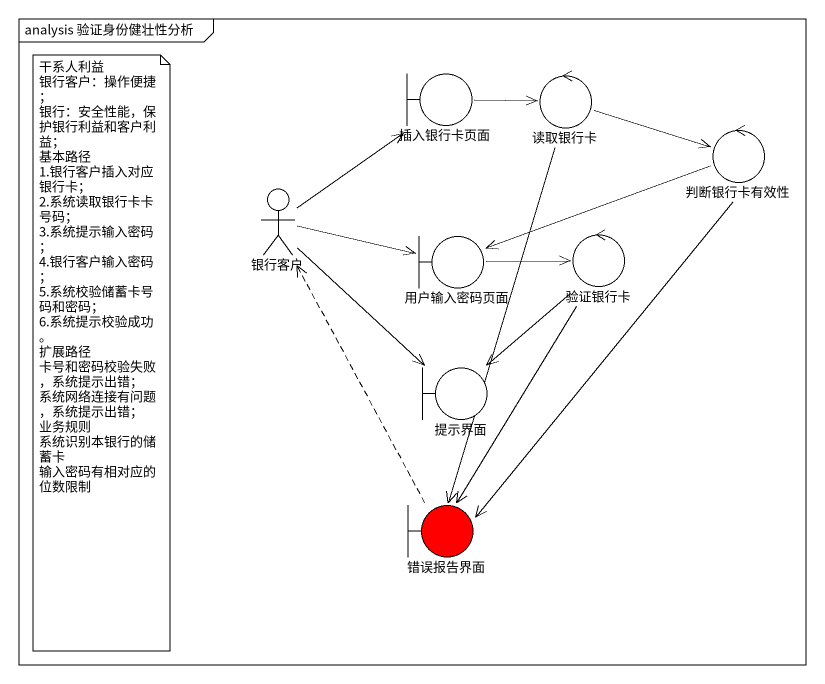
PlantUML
@startuml
mainframe analysis 验证身份健壮性分析
boundary 插入银行卡页面
control 读取银行卡
control 判断银行卡有效性
actor 银行客户
boundary 用户输入密码页面
control 验证银行卡
boundary 提示界面
boundary 错误报告界面 #FF0000
插入银行卡页面 -right-> 读取银行卡
读取银行卡 -right-> 判断银行卡有效性
读取银行卡 --> 错误报告界面
判断银行卡有效性 -left-> 用户输入密码页面
判断银行卡有效性 --> 错误报告界面
银行客户 -up-> 插入银行卡页面
银行客户 -right-> 用户输入密码页面
银行客户 --> 提示界面
用户输入密码页面 -right-> 验证银行卡
验证银行卡 --> 提示界面
验证银行卡 --> 错误报告界面
错误报告界面 .up.> 银行客户
note as N1
  干系人利益
  银行客户：操作便捷；
  银行：安全性能，保护银行利益和客户利益；
  基本路径
  1.银行客户插入对应银行卡；
  2.系统读取银行卡卡号码；
  3.系统提示输入密码；
  4.银行客户输入密码；
  5.系统校验储蓄卡号码和密码；
  6.系统提示校验成功。
  扩展路径
  卡号和密码校验失败，系统提示出错；
  系统网络连接有问题，系统提示出错；
  业务规则
  系统识别本银行的储蓄卡
  输入密码有相对应的位数限制
end note
@enduml
